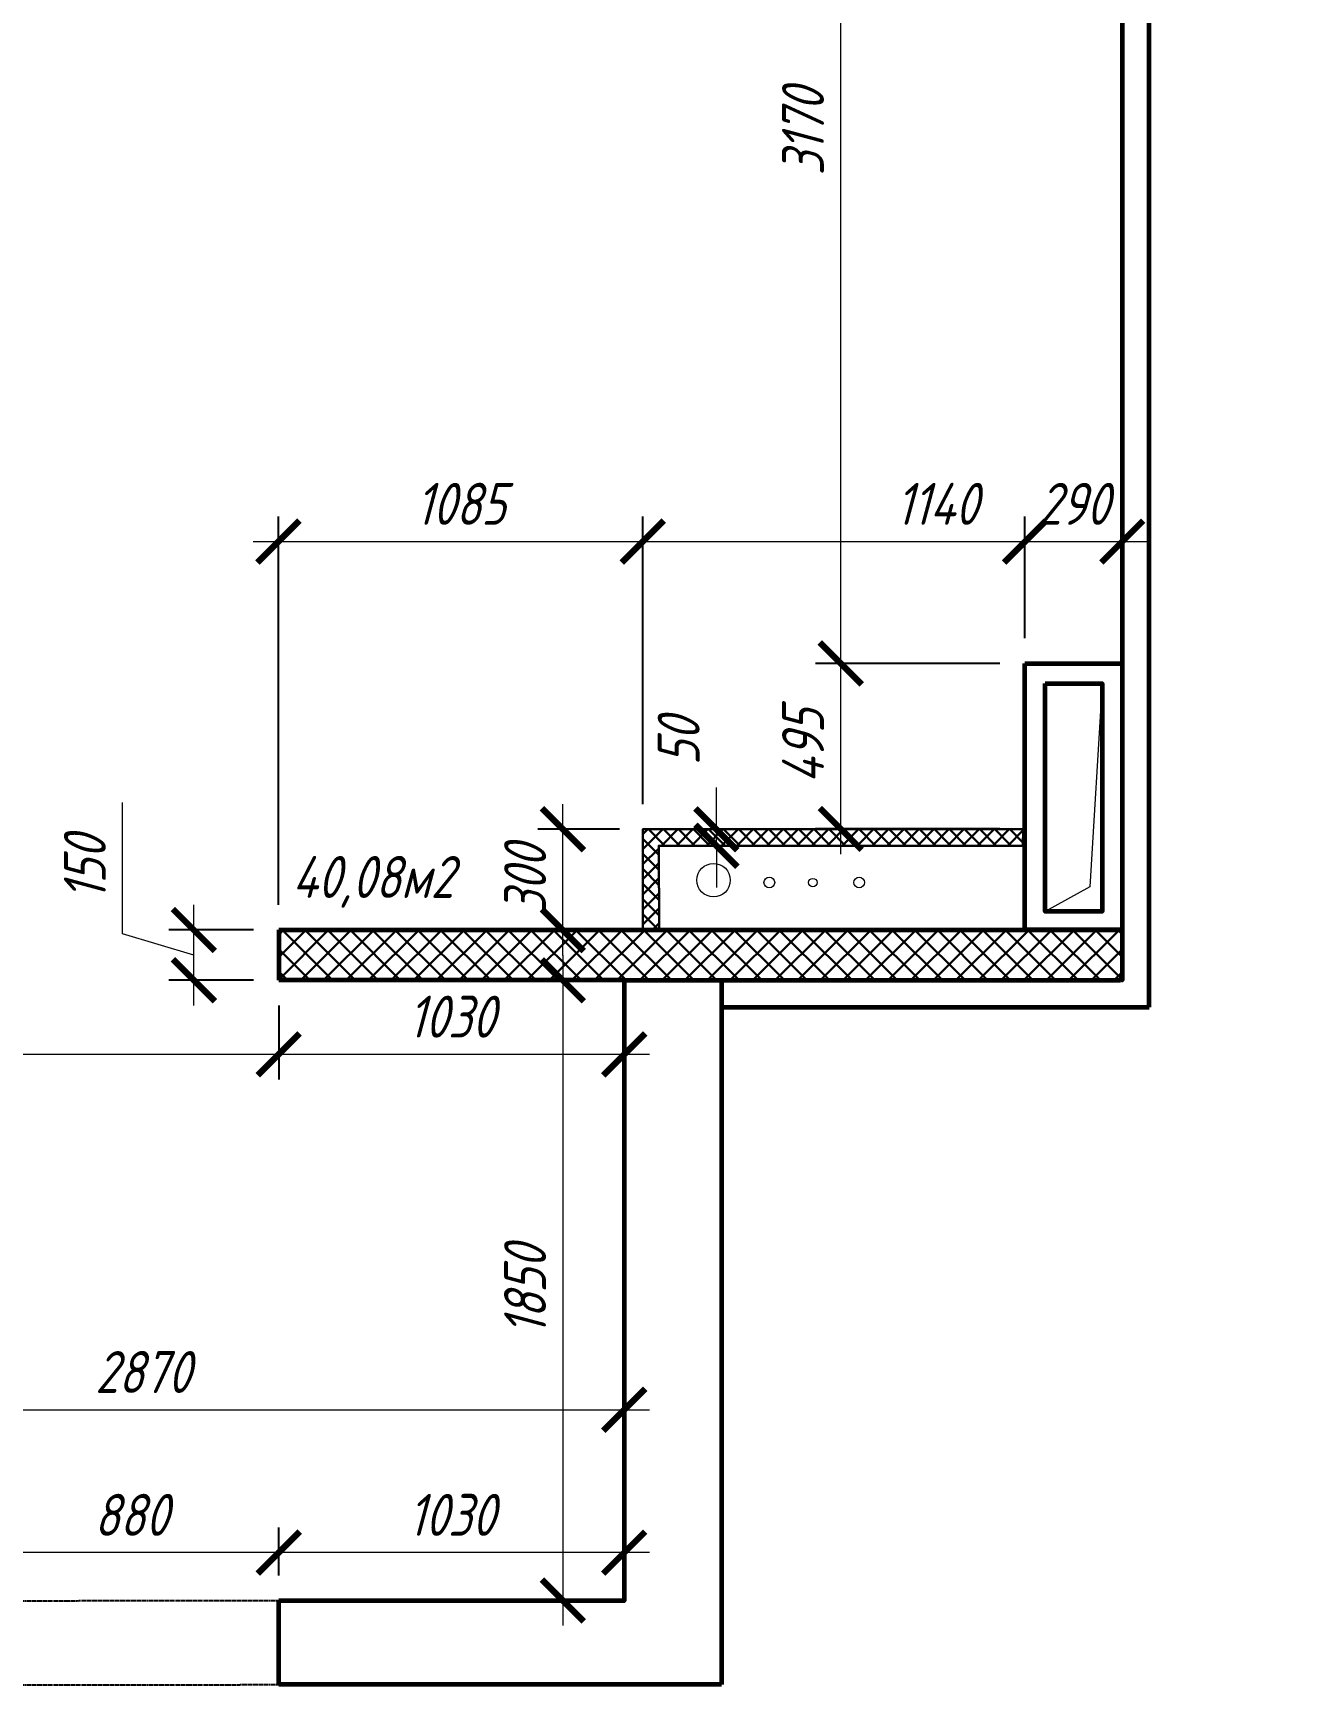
# Model space of a CAD drawing. Header units: millimetres. Extents: x 653176 to 972033, y 753746 to 925850.
# Drawn here: x 731157 to 734905, y 801419 to 806344 of the extents above; entities that cross this region are included whole.
import ezdxf
from ezdxf.enums import TextEntityAlignment as Align

# ---------------------------------------------------------------- set-up
doc = ezdxf.new("R2010")
doc.units = ezdxf.units.MM
doc.header["$LTSCALE"] = 10
doc.linetypes.add('HIDDEN', pattern=[0.375, 0.25, -0.125])
doc.layers.get('0').update_dxf_attribs({"color": 65, "lineweight": 25})
doc.layers.add('AL2', color=240, linetype='Continuous', lineweight=30, transparency=0.5)
doc.layers.add('Mebel', color=7, linetype='Continuous')
doc.layers.add('Мебель', color=7, linetype='Continuous')
for name, color, linetype, lineweight in [('wall', 95, 'Continuous', 60), ('МЕБ', 255, 'Continuous', 20), ('проем', 252, 'Continuous', 13), ('размh150', 7, 'Continuous', 9), ('ТЕКСТ1', 90, 'Continuous', 25)]:
    doc.layers.add(name, color=color, linetype=linetype, lineweight=lineweight)
doc.styles.add('ГОСТ тип А', font='gost_a.shx', dxfattribs={"oblique": 15, "height": 125})
doc.dimstyles.new('ГОСТ тип А', dxfattribs={"dimtxt": 125, "dimasz": 125, "dimexe": 75, "dimexo": 75, "dimgap": 50, "dimtad": 1, "dimdec": 0, "dimrnd": 5, "dimtxsty": 'ГОСТ тип А', "dimblk": 'ARCHTICK', "dimcen": 50, "dimdle": 75, "dimadec": 0, "dimazin": 0, "dimtfac": 1, "dimtdec": 0, "dimtmove": 1, "dimatfit": 2, "dimfxl": 1, "dimlwd": 9, "dimarcsym": 0})

# ---------------------------------------------------------------- blocks, each defined once
blk = doc.blocks.new('трубы')
at = {"layer": 'проем'}
for centre, radius in [((366230, 904100.9), 50), ((366396.3, 904093.9), 16), ((366526.1, 904093.9), 12.5), ((366664.3, 904093.9), 16), ((360852.3, 904012.3), 50)]:
    blk.add_circle(centre, radius, dxfattribs=at)
blk = doc.blocks.new('_ARCHTICK')
at = {"color": 0, "linetype": 'ByBlock', "ltscale": 50, "const_width": 0.15}
blk.add_lwpolyline([(-0.5, -0.5), (0.5, 0.5)], dxfattribs=at)
blk = doc.blocks.new('*D860')
at = {"layer": 'Defpoints', "color": 0, "lineweight": 90, "transparency": 16777216}
for p in [(731889.7, 801813.6), (731889.7, 801670), (732919.7, 801670)]:
    blk.add_point(p, dxfattribs=at)
at = {"layer": 'размh150', "color": 0, "lineweight": -2, "transparency": 16777216}
for p, q in [((731889.7, 801745), (731889.7, 801888.6)), ((732919.7, 801745), (732919.7, 801888.6))]:
    blk.add_line(p, q, dxfattribs=at)
at = {"layer": 'размh150', "color": 0, "lineweight": 9, "transparency": 16777216}
blk.add_line((732994.7, 801813.6), (731814.7, 801813.6), dxfattribs=at)
at = {"layer": 'размh150', "color": 0, "lineweight": 9, "transparency": 16777216, "xscale": 125, "yscale": 125, "zscale": 125, "rotation": 180}
blk.add_blockref('_ARCHTICK', (731889.7, 801813.6), dxfattribs=at)
at = {"layer": 'размh150', "color": 0, "lineweight": 9, "transparency": 16777216, "xscale": 125, "yscale": 125, "zscale": 125}
blk.add_blockref('_ARCHTICK', (732919.7, 801813.6), dxfattribs=at)
at = {"layer": 'размh150', "color": 0, "lineweight": 25, "transparency": 16777216, "insert": (732404.7, 801926.1), "char_height": 125, "attachment_point": 5, "style": 'ГОСТ тип А'}
blk.add_mtext('1030', dxfattribs=at)
blk = doc.blocks.new('*D861')
at = {"layer": 'Defpoints', "color": 0, "lineweight": 90, "transparency": 16777216}
for p in [(731009.7, 801813.6), (731009.7, 801671), (731889.7, 801671)]:
    blk.add_point(p, dxfattribs=at)
at = {"layer": 'размh150', "color": 0, "lineweight": -2, "transparency": 16777216}
for p, q in [((731009.7, 801746), (731009.7, 801888.6)), ((731889.7, 801746), (731889.7, 801888.6))]:
    blk.add_line(p, q, dxfattribs=at)
at = {"layer": 'размh150', "color": 0, "lineweight": 9, "transparency": 16777216}
blk.add_line((731964.7, 801813.6), (730934.7, 801813.6), dxfattribs=at)
at = {"layer": 'размh150', "color": 0, "lineweight": 9, "transparency": 16777216, "xscale": 125, "yscale": 125, "zscale": 125, "rotation": 180}
blk.add_blockref('_ARCHTICK', (731009.7, 801813.6), dxfattribs=at)
at = {"layer": 'размh150', "color": 0, "lineweight": 9, "transparency": 16777216, "xscale": 125, "yscale": 125, "zscale": 125}
blk.add_blockref('_ARCHTICK', (731889.7, 801813.6), dxfattribs=at)
at = {"layer": 'размh150', "color": 0, "lineweight": 25, "transparency": 16777216, "insert": (731449.7, 801926.1), "char_height": 125, "attachment_point": 5, "style": 'ГОСТ тип А'}
blk.add_mtext('880', dxfattribs=at)
blk = doc.blocks.new('*D843')
at = {"layer": 'Defpoints', "color": 0, "lineweight": 90, "transparency": 16777216}
for p in [(732919.7, 802239.6), (730049.7, 801670), (732919.7, 801670)]:
    blk.add_point(p, dxfattribs=at)
at = {"layer": 'размh150', "color": 0, "lineweight": -2, "transparency": 16777216}
for p, q in [((730049.7, 801745), (730049.7, 802314.6)), ((732919.7, 801745), (732919.7, 802314.6))]:
    blk.add_line(p, q, dxfattribs=at)
at = {"layer": 'размh150', "color": 0, "lineweight": 9, "transparency": 16777216}
blk.add_line((729974.7, 802239.6), (732994.7, 802239.6), dxfattribs=at)
at = {"layer": 'размh150', "color": 0, "lineweight": 9, "transparency": 16777216, "xscale": 125, "yscale": 125, "zscale": 125, "rotation": 180}
blk.add_blockref('_ARCHTICK', (730049.7, 802239.6), dxfattribs=at)
at = {"layer": 'размh150', "color": 0, "lineweight": 9, "transparency": 16777216, "xscale": 125, "yscale": 125, "zscale": 125}
blk.add_blockref('_ARCHTICK', (732919.7, 802239.6), dxfattribs=at)
at = {"layer": 'размh150', "color": 0, "lineweight": 25, "transparency": 16777216, "insert": (731484.7, 802352.1), "char_height": 125, "attachment_point": 5, "style": 'ГОСТ тип А'}
blk.add_mtext('2870', dxfattribs=at)
blk = doc.blocks.new('*D863')
at = {"layer": 'Defpoints', "color": 0, "lineweight": 90, "transparency": 16777216}
for p in [(732919.7, 803520), (732736.8, 801671), (732919.7, 801671)]:
    blk.add_point(p, dxfattribs=at)
at = {"layer": 'размh150', "color": 0, "lineweight": 9, "transparency": 16777216}
blk.add_line((732736.8, 803595), (732736.8, 801596), dxfattribs=at)
at = {"layer": 'размh150', "color": 0, "lineweight": -2, "transparency": 16777216}
for p, q in [((732844.7, 803520), (732661.8, 803520)), ((732844.7, 801671), (732661.8, 801671))]:
    blk.add_line(p, q, dxfattribs=at)
at = {"layer": 'размh150', "color": 0, "lineweight": 9, "transparency": 16777216, "xscale": 125, "yscale": 125, "zscale": 125}
for p, rotation in [((732736.8, 803520), 90), ((732736.8, 801671), 270)]:
    blk.add_blockref('_ARCHTICK', p, dxfattribs=dict(at, rotation=rotation))
at = {"layer": 'размh150', "color": 0, "lineweight": 25, "transparency": 16777216, "insert": (732624.3, 802595.5), "char_height": 125, "attachment_point": 5, "rotation": 90, "style": 'ГОСТ тип А'}
blk.add_mtext('1850', dxfattribs=at)
blk = doc.blocks.new('*D864')
at = {"layer": 'Defpoints', "color": 0, "lineweight": 90, "transparency": 16777216}
for p in [(731889.7, 803520), (732919.7, 803520), (731889.7, 803299.1)]:
    blk.add_point(p, dxfattribs=at)
at = {"layer": 'размh150', "color": 0, "lineweight": -2, "transparency": 16777216}
for p, q in [((731889.7, 803445), (731889.7, 803224.1)), ((732919.7, 803445), (732919.7, 803224.1))]:
    blk.add_line(p, q, dxfattribs=at)
at = {"layer": 'размh150', "color": 0, "lineweight": 9, "transparency": 16777216}
blk.add_line((732994.7, 803299.1), (731814.7, 803299.1), dxfattribs=at)
at = {"layer": 'размh150', "color": 0, "lineweight": 9, "transparency": 16777216, "xscale": 125, "yscale": 125, "zscale": 125, "rotation": 180}
blk.add_blockref('_ARCHTICK', (731889.7, 803299.1), dxfattribs=at)
at = {"layer": 'размh150', "color": 0, "lineweight": 9, "transparency": 16777216, "xscale": 125, "yscale": 125, "zscale": 125}
blk.add_blockref('_ARCHTICK', (732919.7, 803299.1), dxfattribs=at)
at = {"layer": 'размh150', "color": 0, "lineweight": 25, "transparency": 16777216, "insert": (732404.7, 803411.6), "char_height": 125, "attachment_point": 5, "style": 'ГОСТ тип А'}
blk.add_mtext('1030', dxfattribs=at)
blk = doc.blocks.new('*D865')
at = {"layer": 'Defpoints', "color": 0, "lineweight": 90, "transparency": 16777216}
for p in [(731889.7, 803520), (730049.4, 803299.1), (730049.4, 803270)]:
    blk.add_point(p, dxfattribs=at)
at = {"layer": 'размh150', "color": 0, "lineweight": -2, "transparency": 16777216}
for p, q in [((731889.7, 803445), (731889.7, 803224.1)), ((730049.4, 803345), (730049.4, 803374.1))]:
    blk.add_line(p, q, dxfattribs=at)
at = {"layer": 'размh150', "color": 0, "lineweight": 9, "transparency": 16777216}
blk.add_line((731964.7, 803299.1), (729974.4, 803299.1), dxfattribs=at)
at = {"layer": 'размh150', "color": 0, "lineweight": 9, "transparency": 16777216, "xscale": 125, "yscale": 125, "zscale": 125, "rotation": 180}
blk.add_blockref('_ARCHTICK', (730049.4, 803299.1), dxfattribs=at)
at = {"layer": 'размh150', "color": 0, "lineweight": 9, "transparency": 16777216, "xscale": 125, "yscale": 125, "zscale": 125}
blk.add_blockref('_ARCHTICK', (731889.7, 803299.1), dxfattribs=at)
at = {"layer": 'размh150', "color": 0, "lineweight": 25, "transparency": 16777216, "insert": (730969.6, 803411.6), "char_height": 125, "attachment_point": 5, "style": 'ГОСТ тип А'}
blk.add_mtext('1840', dxfattribs=at)
blk = doc.blocks.new('*D872')
at = {"layer": 'Defpoints', "color": 0, "lineweight": 90, "transparency": 16777216}
for p in [(731636.7, 803670), (731889.7, 803670), (731889.7, 803520)]:
    blk.add_point(p, dxfattribs=at)
at = {"layer": 'размh150', "color": 0, "lineweight": 9, "transparency": 16777216}
for p, q in [((731424.2, 803658.7), (731424.2, 804050.4)), ((731636.7, 803445), (731636.7, 803745)), ((731636.7, 803595), (731424.2, 803658.7))]:
    blk.add_line(p, q, dxfattribs=at)
at = {"layer": 'размh150', "color": 0, "lineweight": -2, "transparency": 16777216}
for p, q in [((731814.7, 803670), (731561.7, 803670)), ((731814.7, 803520), (731561.7, 803520))]:
    blk.add_line(p, q, dxfattribs=at)
at = {"layer": 'размh150', "color": 0, "lineweight": 9, "transparency": 16777216, "xscale": 125, "yscale": 125, "zscale": 125}
for p, rotation in [((731636.7, 803670), 90), ((731636.7, 803520), 270)]:
    blk.add_blockref('_ARCHTICK', p, dxfattribs=dict(at, rotation=rotation))
at = {"layer": 'размh150', "color": 0, "lineweight": 25, "transparency": 16777216, "insert": (731311.7, 803854.6), "char_height": 125, "attachment_point": 5, "rotation": 90, "style": 'ГОСТ тип А'}
blk.add_mtext('150', dxfattribs=at)
blk = doc.blocks.new('*D847')
at = {"layer": 'Defpoints', "color": 0, "lineweight": 90, "transparency": 16777216}
for p in [(732975.3, 804828.1), (732975.3, 803970.3), (731888.7, 803670)]:
    blk.add_point(p, dxfattribs=at)
at = {"layer": 'размh150', "color": 0, "lineweight": -2, "transparency": 16777216}
for p, q in [((731888.7, 803745), (731888.7, 804903.1)), ((732975.3, 804045.3), (732975.3, 804903.1))]:
    blk.add_line(p, q, dxfattribs=at)
at = {"layer": 'размh150', "color": 0, "lineweight": 9, "transparency": 16777216}
blk.add_line((731813.7, 804828.1), (733050.3, 804828.1), dxfattribs=at)
at = {"layer": 'размh150', "color": 0, "lineweight": 9, "transparency": 16777216, "xscale": 125, "yscale": 125, "zscale": 125, "rotation": 180}
blk.add_blockref('_ARCHTICK', (731888.7, 804828.1), dxfattribs=at)
at = {"layer": 'размh150', "color": 0, "lineweight": 9, "transparency": 16777216, "xscale": 125, "yscale": 125, "zscale": 125}
blk.add_blockref('_ARCHTICK', (732975.3, 804828.1), dxfattribs=at)
at = {"layer": 'размh150', "color": 0, "lineweight": 25, "transparency": 16777216, "insert": (732432, 804940.6), "char_height": 125, "attachment_point": 5, "style": 'ГОСТ тип А'}
blk.add_mtext('1085', dxfattribs=at)
blk = doc.blocks.new('*D873')
at = {"layer": 'Defpoints', "color": 0, "lineweight": 90, "transparency": 16777216}
for p in [(734114.7, 804828.1), (734114.7, 804465), (732975.3, 803970.3)]:
    blk.add_point(p, dxfattribs=at)
at = {"layer": 'размh150', "color": 0, "lineweight": -2, "transparency": 16777216}
for p, q in [((732975.3, 804045.3), (732975.3, 804903.1)), ((734114.7, 804540), (734114.7, 804903.1))]:
    blk.add_line(p, q, dxfattribs=at)
at = {"layer": 'размh150', "color": 0, "lineweight": 9, "transparency": 16777216}
blk.add_line((732900.3, 804828.1), (734189.7, 804828.1), dxfattribs=at)
at = {"layer": 'размh150', "color": 0, "lineweight": 9, "transparency": 16777216, "xscale": 125, "yscale": 125, "zscale": 125, "rotation": 180}
blk.add_blockref('_ARCHTICK', (732975.3, 804828.1), dxfattribs=at)
at = {"layer": 'размh150', "color": 0, "lineweight": 9, "transparency": 16777216, "xscale": 125, "yscale": 125, "zscale": 125}
blk.add_blockref('_ARCHTICK', (734114.7, 804828.1), dxfattribs=at)
at = {"layer": 'размh150', "color": 0, "lineweight": 25, "transparency": 16777216, "insert": (733851.8, 804940.6), "char_height": 125, "attachment_point": 5, "style": 'ГОСТ тип А'}
blk.add_mtext('1140', dxfattribs=at)
blk = doc.blocks.new('*D848')
at = {"layer": 'Defpoints', "color": 0, "lineweight": 90, "transparency": 16777216}
for p in [(732736.8, 803970.3), (732980.3, 803970.3), (732978.9, 803669.4)]:
    blk.add_point(p, dxfattribs=at)
at = {"layer": 'размh150', "color": 0, "lineweight": 9, "transparency": 16777216}
blk.add_line((732736.8, 803594.4), (732736.8, 804045.3), dxfattribs=at)
at = {"layer": 'размh150', "color": 0, "lineweight": -2, "transparency": 16777216}
for p, q in [((732905.3, 803970.3), (732661.8, 803970.3)), ((732903.9, 803669.4), (732661.8, 803669.4))]:
    blk.add_line(p, q, dxfattribs=at)
at = {"layer": 'размh150', "color": 0, "lineweight": 9, "transparency": 16777216, "xscale": 125, "yscale": 125, "zscale": 125}
for p, rotation in [((732736.8, 803970.3), 90), ((732736.8, 803669.4), 270)]:
    blk.add_blockref('_ARCHTICK', p, dxfattribs=dict(at, rotation=rotation))
at = {"layer": 'размh150', "color": 0, "lineweight": 25, "transparency": 16777216, "insert": (732624.3, 803819.8), "char_height": 125, "attachment_point": 5, "rotation": 90, "style": 'ГОСТ тип А'}
blk.add_mtext('300', dxfattribs=at)
blk = doc.blocks.new('*D849')
at = {"layer": 'Defpoints', "color": 0, "lineweight": 90, "transparency": 16777216}
for p in [(733565.4, 804465), (734114.7, 804465), (734114.7, 803971.3)]:
    blk.add_point(p, dxfattribs=at)
at = {"layer": 'размh150', "color": 0, "lineweight": 9, "transparency": 16777216}
blk.add_line((733565.4, 803896.3), (733565.4, 804540), dxfattribs=at)
at = {"layer": 'размh150', "color": 0, "lineweight": -2, "transparency": 16777216}
for p, q in [((734039.7, 804465), (733490.4, 804465)), ((734039.7, 803971.3), (733490.4, 803971.3))]:
    blk.add_line(p, q, dxfattribs=at)
at = {"layer": 'размh150', "color": 0, "lineweight": 9, "transparency": 16777216, "xscale": 125, "yscale": 125, "zscale": 125}
for p, rotation in [((733565.4, 804465), 90), ((733565.4, 803971.3), 270)]:
    blk.add_blockref('_ARCHTICK', p, dxfattribs=dict(at, rotation=rotation))
at = {"layer": 'размh150', "color": 0, "lineweight": 25, "transparency": 16777216, "insert": (733452.9, 804218.1), "char_height": 125, "attachment_point": 5, "rotation": 90, "style": 'ГОСТ тип А'}
blk.add_mtext('495', dxfattribs=at)
blk = doc.blocks.new('*D874')
at = {"layer": 'Defpoints', "color": 0, "lineweight": 90, "transparency": 16777216}
for p in [(734404.7, 804828.1), (734114.7, 804465), (734404.7, 804465)]:
    blk.add_point(p, dxfattribs=at)
at = {"layer": 'размh150', "color": 0, "lineweight": -2, "transparency": 16777216}
for p, q in [((734114.7, 804540), (734114.7, 804903.1)), ((734404.7, 804540), (734404.7, 804903.1))]:
    blk.add_line(p, q, dxfattribs=at)
at = {"layer": 'размh150', "color": 0, "lineweight": 9, "transparency": 16777216}
blk.add_line((734039.7, 804828.1), (734479.7, 804828.1), dxfattribs=at)
at = {"layer": 'размh150', "color": 0, "lineweight": 9, "transparency": 16777216, "xscale": 125, "yscale": 125, "zscale": 125, "rotation": 180}
blk.add_blockref('_ARCHTICK', (734114.7, 804828.1), dxfattribs=at)
at = {"layer": 'размh150', "color": 0, "lineweight": 9, "transparency": 16777216, "xscale": 125, "yscale": 125, "zscale": 125}
blk.add_blockref('_ARCHTICK', (734404.7, 804828.1), dxfattribs=at)
at = {"layer": 'размh150', "color": 0, "lineweight": 25, "transparency": 16777216, "insert": (734259.7, 804940.6), "char_height": 125, "attachment_point": 5, "style": 'ГОСТ тип А'}
blk.add_mtext('290', dxfattribs=at)
blk = doc.blocks.new('*D850')
at = {"layer": 'Defpoints', "color": 0, "lineweight": 90, "transparency": 16777216}
for p in [(733565.4, 807635), (733804.7, 807635), (734114.7, 804465)]:
    blk.add_point(p, dxfattribs=at)
at = {"layer": 'размh150', "color": 0, "lineweight": 9, "transparency": 16777216}
blk.add_line((733565.4, 804390), (733565.4, 807710), dxfattribs=at)
at = {"layer": 'размh150', "color": 0, "lineweight": -2, "transparency": 16777216}
for p, q in [((733729.7, 807635), (733490.4, 807635)), ((734039.7, 804465), (733490.4, 804465))]:
    blk.add_line(p, q, dxfattribs=at)
at = {"layer": 'размh150', "color": 0, "lineweight": 9, "transparency": 16777216, "xscale": 125, "yscale": 125, "zscale": 125}
for p, rotation in [((733565.4, 807635), 90), ((733565.4, 804465), 270)]:
    blk.add_blockref('_ARCHTICK', p, dxfattribs=dict(at, rotation=rotation))
at = {"layer": 'размh150', "color": 0, "lineweight": 25, "transparency": 16777216, "insert": (733452.9, 806050), "char_height": 125, "attachment_point": 5, "rotation": 90, "style": 'ГОСТ тип А'}
blk.add_mtext('3170', dxfattribs=at)
blk = doc.blocks.new('*D887')
at = {"layer": 'Defpoints', "color": 0, "lineweight": 90, "transparency": 16777216}
for p in [(733114.2, 803970.3), (733194.6, 803970.3), (733114.2, 803921.3)]:
    blk.add_point(p, dxfattribs=at)
at = {"layer": 'размh150', "color": 0, "lineweight": 9, "transparency": 16777216}
for p, q in [((733194.6, 803970.3), (733194.6, 804095.3)), ((733194.6, 803921.3), (733194.6, 803970.3)), ((733194.6, 803921.3), (733194.6, 803796.3))]:
    blk.add_line(p, q, dxfattribs=at)
at = {"layer": 'размh150', "color": 0, "lineweight": -2, "transparency": 16777216}
for p, q in [((733189.2, 803970.3), (733269.6, 803970.3)), ((733189.2, 803921.3), (733269.6, 803921.3))]:
    blk.add_line(p, q, dxfattribs=at)
at = {"layer": 'размh150', "color": 0, "lineweight": 9, "transparency": 16777216, "xscale": 125, "yscale": 125, "zscale": 125}
for p, rotation in [((733194.6, 803970.3), 270), ((733194.6, 803921.3), 90)]:
    blk.add_blockref('_ARCHTICK', p, dxfattribs=dict(at, rotation=rotation))
at = {"layer": 'размh150', "color": 0, "lineweight": 25, "transparency": 16777216, "insert": (733082.1, 804232.2), "char_height": 125, "attachment_point": 5, "rotation": 90, "style": 'ГОСТ тип А'}
blk.add_mtext('50', dxfattribs=at)

msp = doc.modelspace()

# ---------------------------------------------------------------- hatches: boundary and pattern name
at = {"layer": 'AL2'}
h = msp.add_hatch(dxfattribs=at)
h.set_pattern_fill('ANSI37', color=256, scale=15)
h.set_pattern_definition([(45, (47033.906, -36445.996), (-33.6759605, 33.6759605), []), (135, (47033.906, -36445.996), (-33.6759605, -33.6759605), [])])
h.paths.add_polyline_path([(729899.1, 803954.4), (727659.8, 803954.4), (727659.8, 803834.1), (729899.1, 803834.4)])
h.paths.add_polyline_path([(730049.7, 803864.4), (730049.8, 803954.4), (729901.1, 803954.4), (729901.1, 803269.9), (730049.4, 803270)])
h.paths.add_polyline_path([(734114.7, 803665), (732863.9, 803669.9), (731889.7, 803670), (731889.7, 803520), (732919.7, 803520), (733209.7, 803520), (734404.7, 803520), (734404.7, 803663), (734404.7, 805665), (734405, 805665), (734405, 805065), (734405, 804577.7), (734405, 804465), (734404.8, 803665)])
h = msp.add_hatch(dxfattribs=at)
h.set_pattern_fill('ANSI37', color=256, scale=10)
h.set_pattern_definition([(45, (47033.906, -36445.996), (-22.4506403, 22.4506403), []), (135, (47033.906, -36445.996), (-22.4506403, -22.4506403), [])])
h.paths.add_polyline_path([(732975.3, 803669.4), (733024.3, 803669.4), (733022.7, 803921.3), (734108.1, 803921.3), (734109.7, 803970.3), (732975.3, 803970.3)])

# ---------------------------------------------------------------- linework, layer by layer
msp.add_lwpolyline([(732975.3, 803669.9), (732975.3, 803970.3), (734114.7, 803970.3)], dxfattribs=at)
msp.add_lwpolyline([(732975.3, 803669.4), (733024.3, 803669.4), (733022.7, 803921.3), (734108.1, 803921.3), (734109.7, 803970.3), (732975.3, 803970.3)], close=True, dxfattribs=at)
at = {"layer": 'Mebel', "linetype": 'ByBlock'}
msp.add_line((734405, 805177.7), (734405, 804577.7), dxfattribs=at)
at = {"layer": 'wall'}
for p, q in [((734484.7, 803440), (734484.7, 807635)), ((731889.7, 803670), (734404.7, 803670)), ((731889.7, 803670), (731889.7, 803520)), ((732919.7, 803520), (731889.7, 803520)), ((732919.7, 803520), (734399.7, 803520)), ((733209.7, 803520), (733209.7, 801420)), ((733209.7, 803440), (734484.7, 803440)), ((731889.7, 801420), (731889.7, 801671)), ((733209.7, 801420), (731889.7, 801420))]:
    msp.add_line(p, q, dxfattribs=at)
for points in [[(734154.7, 809335), (734904.7, 809335), (734904.7, 807924), (733804.7, 807924), (733804.7, 807635), (734404.7, 807635), (734404.7, 803520), (734404.7, 803520), (734404.7, 803520), (734404.7, 803520), (734404.7, 803520)], [(732919.7, 803520), (732919.7, 801670), (732919.7, 801670)], [(732919.7, 801670), (731889.7, 801670)]]:
    msp.add_lwpolyline(points, dxfattribs=at)
for points in [[(734114.7, 804465), (734404.7, 804465), (734404.7, 803670), (734114.7, 803670)], [(734174.7, 804405), (734344.7, 804405), (734344.7, 803725), (734174.7, 803725)]]:
    msp.add_lwpolyline(points, close=True, dxfattribs=at)
at = {"layer": 'МЕБ'}
msp.add_lwpolyline([(734344.7, 804405), (734307.7, 803799), (734174.7, 803725)], dxfattribs=at)
at = {"layer": 'Мебель', "color": 7, "linetype": 'HIDDEN'}
for p, q in [((731009.7, 801670), (731889.7, 801671)), ((731009.7, 801419), (731889.7, 801420))]:
    msp.add_line(p, q, dxfattribs=at)

# ---------------------------------------------------------------- block references
at = {"layer": 'МЕБ'}
msp.add_blockref('трубы', (366956.1, -100282.4), dxfattribs=at)

# ---------------------------------------------------------------- texts
at = {"layer": 'ТЕКСТ1', "lineweight": 25, "ltscale": 200, "style": 'ГОСТ тип А', "oblique": 15}
msp.add_text('40,08м2', height=125, dxfattribs=at).set_placement((732170.4, 803765.6), align=Align.CENTER)

# ---------------------------------------------------------------- dimensions: what is measured, and where the dimension line sits
at = {"layer": 'размh150', "lineweight": 25}
for base, p1, p2, picture, middle in [((733565.4, 807635), (734114.7, 804465), (733804.7, 807635), '*D850', (733452.9, 806050)), ((733565.4, 804465), (734114.7, 803971.3), (734114.7, 804465), '*D849', (733452.9, 804218.1)), ((731636.7, 803670), (731889.7, 803520), (731889.7, 803670), '*D872', (731311.7, 803708.7)), ((732736.8, 801671), (732919.7, 803520), (732919.7, 801671), '*D863', (732624.3, 802595.5))]:
    dim = msp.add_linear_dim(base=base, p1=p1, p2=p2, angle=90, dimstyle='ГОСТ тип А', dxfattribs=at)
    dim.commit()
    dim.dimension.update_dxf_attribs({"geometry": picture, "text_midpoint": middle})
for base, p1, p2, picture, middle in [((732975.3, 804828.1), (731888.7, 803670), (732975.3, 803970.3), '*D847', (732432, 804940.6)), ((730049.4, 803299.1), (731889.7, 803520), (730049.4, 803270), '*D865', (730969.6, 803411.6)), ((731889.7, 803299.1), (732919.7, 803520), (731889.7, 803520), '*D864', (732404.7, 803411.6)), ((732919.7, 802239.6), (730049.7, 801670), (732919.7, 801670), '*D843', (731484.7, 802352.1)), ((731009.7, 801813.6), (731889.7, 801671), (731009.7, 801671), '*D861', (731449.7, 801926.1)), ((731889.7, 801813.6), (732919.7, 801670), (731889.7, 801670), '*D860', (732404.7, 801926.1))]:
    dim = msp.add_linear_dim(base=base, p1=p1, p2=p2, dimstyle='ГОСТ тип А', dxfattribs=at)
    dim.commit()
    dim.dimension.update_dxf_attribs({"geometry": picture, "text_midpoint": middle})
for base, p1, p2, picture, middle in [((734114.7, 804828.1), (732975.3, 803970.3), (734114.7, 804465), '*D873', (733851.8, 804828.1)), ((734404.7, 804828.1), (734114.7, 804465), (734404.7, 804465), '*D874', (734259.7, 804828.1))]:
    dim = msp.add_linear_dim(base=base, p1=p1, p2=p2, dimstyle='ГОСТ тип А', dxfattribs=at)
    dim.commit()
    dim.dimension.update_dxf_attribs({"geometry": picture, "text_midpoint": middle, "dimtype": 160})
for base, p1, p2, picture, middle in [((733194.6, 803970.3), (733114.2, 803921.3), (733114.2, 803970.3), '*D887', (733194.6, 804232.2)), ((732736.8, 803970.3), (732978.9, 803669.4), (732980.3, 803970.3), '*D848', (732736.8, 803819.8))]:
    dim = msp.add_linear_dim(base=base, p1=p1, p2=p2, angle=90, dimstyle='ГОСТ тип А', dxfattribs=at)
    dim.commit()
    dim.dimension.update_dxf_attribs({"geometry": picture, "text_midpoint": middle, "dimtype": 160})

doc.saveas('drawing.dxf')
